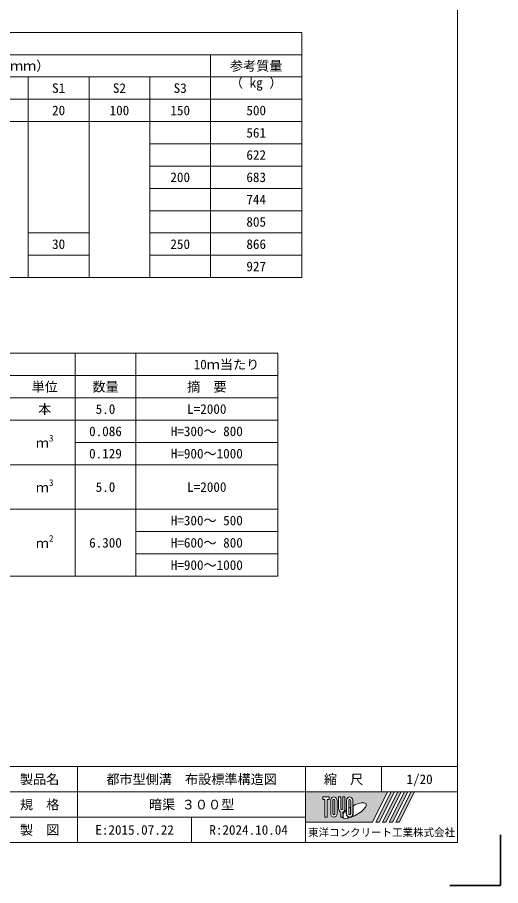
# Model space of a CAD drawing. Units: millimetres at full size, sheet at 1:25; details may follow other scales. Extents: x 18944 to 44294, y 17215 to 24678.
# Drawn here: x 26986 to 28894, y 18658 to 22086 of the extents above; entities that cross this region are included whole.
import ezdxf
from ezdxf.enums import TextEntityAlignment as Align

# ---------------------------------------------------------------- set-up
doc = ezdxf.new("R2010")
doc.units = ezdxf.units.MM
doc.header["$LTSCALE"] = 25
for name, color, linetype, lineweight in [('Defpoints_3', 8, 'Continuous', 0), ('図枠', 7, 'Continuous', 5), ('寸法・材料表', 7, 'Continuous', 13), ('枠', 5, 'Continuous', 5)]:
    doc.layers.add(name, color=color, linetype=linetype, lineweight=lineweight)
doc.styles.add('ＭＳ ゴシック', font='')
doc.styles.get('ＭＳ ゴシック').set_extended_font_data('MS Gothic')

msp = doc.modelspace()

# ---------------------------------------------------------------- hatches: boundary and pattern name
at = {"layer": '枠'}
h = msp.add_hatch(color=7, dxfattribs=at)
h.paths.add_polyline_path([(28124.14, 19027.73), (28124.14, 18907.73), (28388.14, 18907.73), (28448.14, 19027.73)])
edge = h.paths.add_edge_path(flags=16)
edge.add_ellipse((28315.82, 18953.86), major_axis=(47.01585, 26.31662), ratio=0.34714733951099963, start_angle=-144.31121569395435, end_angle=72.18990356031145, ccw=False)
edge.add_ellipse((28298.41, 18942.5), major_axis=(-0, 16), ratio=0.8463541875, start_angle=-160.70345584572266, end_angle=-90.00000000005424)
edge.add_line((28311.96, 18942.5), (28311.96, 18973))
edge = h.paths.add_edge_path(flags=16)
edge.add_ellipse((28298.41, 18992.96), major_axis=(-0, 14.76923), ratio=0.8463541534423831, start_angle=-90.00000000001182, end_angle=89.9999999999884, ccw=False)
edge.add_line((28310.91, 18992.96), (28310.91, 18942.5))
edge.add_ellipse((28298.41, 18942.5), major_axis=(0, 14.76923), ratio=0.8463541534423831, start_angle=90.00000000003081, end_angle=-89.9999999999693, ccw=False)
edge.add_line((28285.91, 18942.5), (28285.91, 18992.96))
edge = h.paths.add_edge_path(flags=16)
edge.add_line((28302.58, 18992.96), (28302.58, 18942.5))
edge.add_ellipse((28298.41, 18942.5), major_axis=(-0, 4.92308), ratio=0.8463542211507153, start_angle=89.9999999999576, end_angle=-90.00000000004258, ccw=False)
edge.add_line((28294.25, 18942.5), (28294.25, 18992.96))
edge.add_ellipse((28298.41, 18992.96), major_axis=(-0, 4.92308), ratio=0.8463542211507153, start_angle=-90.00000000008515, end_angle=89.9999999999153, ccw=False)
edge = h.paths.add_edge_path(flags=16)
edge.add_line((28301.54, 18967.17), (28301.54, 18942.5))
edge.add_ellipse((28298.41, 18942.5), major_axis=(0, 3.69231), ratio=0.8463540961371586, start_angle=90.00000000016934, end_angle=-89.999999999831, ccw=False)
edge.add_line((28295.29, 18942.5), (28295.29, 18963.13))
edge.add_ellipse((28315.82, 18953.86), major_axis=(47.01585, 26.31662), ratio=0.34714733951099963, start_angle=107.79174152028037, end_angle=126.47131839506673, ccw=False)
edge = h.paths.add_edge_path(flags=16)
edge.add_line((28279.66, 19007.73), (28279.66, 18962.5))
edge.add_ellipse((28267.16, 18962.5), major_axis=(0, 14.76923), ratio=0.8463541534423831, start_angle=-163.3411667375551, end_angle=-89.99999999998818, ccw=False)
edge.add_line((28271.33, 18948.57), (28271.33, 18927.73))
edge.add_line((28271.33, 18927.73), (28263, 18927.73))
edge.add_line((28263, 18927.73), (28263, 18948.57))
edge.add_ellipse((28267.16, 18962.5), major_axis=(-0, 14.76923), ratio=0.8463541534423831, start_angle=89.99999999998846, end_angle=163.34116673755517, ccw=False)
edge.add_line((28254.66, 18962.5), (28254.66, 19007.73))
edge.add_line((28254.66, 19007.73), (28263, 19007.73))
edge.add_line((28263, 19007.73), (28263, 18962.5))
edge.add_ellipse((28267.16, 18962.5), major_axis=(0, 4.92308), ratio=0.8463542211507153, start_angle=90.00000000004232, end_angle=-89.99999999995751)
edge.add_line((28271.33, 18962.5), (28271.33, 19007.73))
edge.add_line((28271.33, 19007.73), (28279.66, 19007.73))
edge = h.paths.add_edge_path(flags=16)
edge.add_line((28284.87, 18955.23), (28284.87, 18942.5))
edge.add_ellipse((28298.41, 18942.5), major_axis=(0, 16), ratio=0.8463541875, start_angle=90.00000000002835, end_angle=-171.54426984633741)
edge.add_ellipse((28315.82, 18953.86), major_axis=(47.01585, 26.31662), ratio=0.3471473395109997, start_angle=-178.6495357090032, end_angle=-148.29244183215405, ccw=False)
edge.add_line((28269.53, 18926.5), (28272.37, 18926.5))
edge.add_line((28272.37, 18926.5), (28272.37, 18942.1))
edge.add_ellipse((28315.82, 18953.86), major_axis=(47.01585, 26.31662), ratio=0.34714733951099963, start_angle=148.21912017273752, end_angle=165.90812154570833, ccw=False)
edge = h.paths.add_edge_path(flags=16)
edge.add_ellipse((28235.91, 18992.96), major_axis=(0, 14.76923), ratio=0.8463541534423831, start_angle=-89.9999999999693, end_angle=90.00000000003081, ccw=False)
edge.add_line((28248.41, 18992.96), (28248.41, 18942.5))
edge.add_ellipse((28235.91, 18942.5), major_axis=(-0, 14.76923), ratio=0.8463541534423831, start_angle=89.9999999999884, end_angle=-90.00000000001182, ccw=False)
edge.add_line((28223.41, 18942.5), (28223.41, 18992.96))
edge = h.paths.add_edge_path(flags=16)
edge.add_line((28240.08, 18992.96), (28240.08, 18942.5))
edge.add_ellipse((28235.91, 18942.5), major_axis=(0, 4.92308), ratio=0.8463542211507153, start_angle=90.00000000004229, end_angle=-89.99999999995748, ccw=False)
edge.add_line((28231.75, 18942.5), (28231.75, 18992.96))
edge.add_ellipse((28235.91, 18992.96), major_axis=(-0, 4.92308), ratio=0.8463542211507153, start_angle=-90.00000000008515, end_angle=89.9999999999153, ccw=False)
h.paths.add_polyline_path([(28217.16, 19007.73), (28217.16, 18997.88), (28208.83, 18997.88), (28208.83, 18927.73), (28200.5, 18927.73), (28200.5, 18997.88), (28192.16, 18997.88), (28192.16, 19007.73)], flags=16)
for points in [[(28401.34, 18907.73), (28414.54, 18907.73), (28474.54, 19027.73), (28461.34, 19027.73)], [(28500.94, 19027.73), (28487.74, 19027.73), (28427.74, 18907.73), (28440.94, 18907.73)], [(28527.34, 19027.73), (28514.14, 19027.73), (28454.14, 18907.73), (28467.34, 18907.73)], [(28553.74, 19027.73), (28540.54, 19027.73), (28480.54, 18907.73), (28493.74, 18907.73)]]:
    msp.add_hatch(color=7, dxfattribs=at).paths.add_polyline_path(points)

# ---------------------------------------------------------------- linework, layer by layer
at = {"layer": 'Defpoints_3'}
for p, q in [((25479.14, 22026.66), (28109.14, 22026.66)), ((28109.14, 22026.66), (28109.14, 21938.66)), ((27749.14, 21850.66), (28109.14, 21850.66)), ((26549.14, 21674.66), (27749.14, 21674.66)), ((27509.14, 21586.66), (27749.14, 21586.66)), ((27509.14, 21410.66), (27749.14, 21410.66)), ((27509.14, 21322.66), (27749.14, 21322.66)), ((27029.14, 21146.66), (27269.14, 21146.66)), ((27509.14, 21146.66), (27749.14, 21146.66)), ((25574.14, 20759.56), (28014.14, 20759.56)), ((27214.14, 20759.56), (27214.14, 20671.56)), ((27454.14, 20759.56), (27454.14, 20671.56)), ((28014.14, 20759.56), (28014.14, 20671.56))]:
    msp.add_line(p, q, dxfattribs=at)
at = {"layer": 'Defpoints_3', "color": 7, "lineweight": 13}
msp.add_line((28694.14, 18657.73), (28794.14, 18657.73), dxfattribs=at)
at = {"layer": '図枠', "lineweight": 35}
for p in [(28894.14, 18857.73), (28694.14, 18657.73)]:
    msp.add_line(p, (28894.14, 18657.73), dxfattribs=at)
at = {"layer": '寸法・材料表'}
for p, q in [((25479.14, 21938.66), (28109.14, 21938.66)), ((27749.14, 21938.66), (27749.14, 21058.66)), ((28109.14, 21938.66), (28109.14, 21058.66)), ((25829.14, 21850.66), (27749.14, 21850.66)), ((27029.14, 21850.66), (27029.14, 21058.66)), ((27269.14, 21850.66), (27269.14, 21058.66)), ((27509.14, 21850.66), (27509.14, 21058.66)), ((25479.14, 21762.66), (28109.14, 21762.66)), ((27749.14, 21674.66), (28109.14, 21674.66)), ((27749.14, 21586.66), (28109.14, 21586.66)), ((27509.14, 21498.66), (28109.14, 21498.66)), ((27749.14, 21410.66), (28109.14, 21410.66)), ((27749.14, 21322.66), (28109.14, 21322.66)), ((27029.14, 21234.66), (27269.14, 21234.66)), ((27509.14, 21234.66), (28109.14, 21234.66)), ((27749.14, 21146.66), (28109.14, 21146.66)), ((25479.14, 21058.66), (28109.14, 21058.66)), ((25574.14, 20671.56), (28014.14, 20671.56)), ((27214.14, 20671.56), (27214.14, 19879.56)), ((27454.14, 20671.56), (27454.14, 19879.56)), ((28014.14, 20671.56), (28014.14, 19879.56)), ((25574.14, 20583.56), (28014.14, 20583.56)), ((25574.14, 20495.56), (28014.14, 20495.56)), ((27214.14, 20407.56), (28014.14, 20407.56)), ((25574.14, 20319.56), (28014.14, 20319.56)), ((25574.14, 20143.56), (28014.14, 20143.56)), ((27454.14, 20055.56), (28014.14, 20055.56)), ((27454.14, 19967.56), (28014.14, 19967.56)), ((25574.14, 19879.56), (28014.14, 19879.56))]:
    msp.add_line(p, q, dxfattribs=at)
at = {"layer": '枠', "lineweight": 13}
for p, q in [((28724.14, 18827.73), (28724.14, 24427.73)), ((28724.14, 19127.73), (26924.14, 19127.73)), ((27224.14, 18827.73), (27224.14, 19127.73)), ((28124.14, 18827.73), (28124.14, 19127.73)), ((28424.14, 19027.73), (28424.14, 19127.73)), ((28724.14, 19027.73), (26924.14, 19027.73)), ((28124.14, 18927.73), (26924.14, 18927.73)), ((27674.14, 18827.73), (27674.14, 18927.73)), ((28724.14, 18827.73), (24864.14, 18827.73))]:
    msp.add_line(p, q, dxfattribs=at)
at = {"layer": '枠'}
for p, q in [((28124.14, 19027.73), (28448.14, 19027.73)), ((28124.14, 19027.73), (28124.14, 18907.73)), ((28448.14, 19027.73), (28388.14, 18907.73)), ((28461.34, 19027.73), (28401.34, 18907.73)), ((28474.54, 19027.73), (28414.54, 18907.73)), ((28487.74, 19027.73), (28427.74, 18907.73)), ((28500.94, 19027.73), (28440.94, 18907.73)), ((28514.14, 19027.73), (28454.14, 18907.73)), ((28461.34, 19027.73), (28474.54, 19027.73)), ((28527.34, 19027.73), (28467.34, 18907.73)), ((28540.54, 19027.73), (28480.54, 18907.73)), ((28487.74, 19027.73), (28500.94, 19027.73)), ((28553.74, 19027.73), (28493.74, 18907.73)), ((28514.14, 19027.73), (28527.34, 19027.73)), ((28540.54, 19027.73), (28553.74, 19027.73)), ((28192.16, 19007.73), (28217.16, 19007.73)), ((28192.16, 19007.73), (28192.16, 18997.88)), ((28200.5, 18997.88), (28192.16, 18997.88)), ((28200.5, 18997.88), (28200.5, 18927.73)), ((28217.16, 18997.88), (28208.83, 18997.88)), ((28208.83, 18997.88), (28208.83, 18927.73)), ((28217.16, 19007.73), (28217.16, 18997.88)), ((28223.41, 18992.96), (28223.41, 18942.5)), ((28231.75, 18942.5), (28231.75, 18992.96)), ((28240.08, 18992.96), (28240.08, 18942.5)), ((28248.41, 18942.5), (28248.41, 18992.96)), ((28254.66, 18962.5), (28254.66, 19007.73)), ((28254.66, 19007.73), (28263, 19007.73)), ((28263, 19007.73), (28263, 18962.5)), ((28271.33, 18962.5), (28271.33, 19007.73)), ((28271.33, 19007.73), (28279.66, 19007.73)), ((28279.66, 19007.73), (28279.66, 18962.5)), ((28285.91, 18992.96), (28285.91, 18942.5)), ((28294.25, 18942.5), (28294.25, 18992.96)), ((28302.58, 18992.96), (28302.58, 18942.5)), ((28310.91, 18942.5), (28310.91, 18992.96)), ((28295.29, 18942.5), (28295.29, 18963.13)), ((28301.54, 18967.17), (28301.54, 18942.5)), ((28311.96, 18942.5), (28311.96, 18973)), ((28208.83, 18927.73), (28200.5, 18927.73)), ((28263, 18948.57), (28263, 18927.73)), ((28271.33, 18927.73), (28263, 18927.73)), ((28269.53, 18926.5), (28272.37, 18926.5)), ((28271.33, 18948.57), (28271.33, 18927.73)), ((28272.37, 18942.1), (28272.37, 18926.5)), ((28284.87, 18955.23), (28284.87, 18942.5)), ((28124.14, 18907.73), (28388.14, 18907.73)), ((28401.34, 18907.73), (28414.54, 18907.73)), ((28427.74, 18907.73), (28440.94, 18907.73)), ((28454.14, 18907.73), (28467.34, 18907.73)), ((28480.54, 18907.73), (28493.74, 18907.73))]:
    msp.add_line(p, q, dxfattribs=at)
for centre, major_axis, ratio, start_param, end_param in [((28235.91, 18992.96), (0, 14.76923), 0.846354, 4.7123889803851435, 7.853981633974938), ((28235.91, 18992.96), (-0, 4.92308), 0.846354, 4.712388980383433, 7.853981633973232), ((28298.41, 18992.96), (-0, 14.76923), 0.846354, 4.712388980384516, 7.853981633974312), ((28298.41, 18992.96), (-0, 4.92308), 0.846354, 4.712388980383433, 7.853981633973232), ((28267.16, 18962.5), (-0, 14.76923), 0.846354, 1.5707963267947251, 2.8017557441352645), ((28267.16, 18962.5), (0, 4.92308), 0.846354, 1.5707963267955218, 4.712388980385318), ((28267.16, 18962.5), (0, 14.76923), 0.846354, 3.4814295630443217, 4.712388980384865), ((28315.82, 18953.86), (47.01585, 26.31662), 0.347147, 1.6817405097969986, 1.8219833196615334), ((28315.82, 18953.86), (47.01585, 26.31662), 0.347147, 4.262185332381571, 7.742916281338596), ((28235.91, 18942.5), (-0, 14.76923), 0.846354, 1.5707963267947251, 4.712388980384516), ((28235.91, 18942.5), (0, 4.92308), 0.846354, 1.5707963267955218, 4.712388980385318), ((28315.82, 18953.86), (47.01585, 26.31662), 0.347147, 3.2093975090572187, 4.200445063285428), ((28315.82, 18953.86), (47.01585, 26.31662), 0.347147, 2.0815196641224665, 2.515512607316692), ((28298.41, 18942.5), (0, 16), 0.846354, 1.5707963267953153, 3.315467866329299), ((28298.41, 18942.5), (0, 14.76923), 0.846354, 1.570796326795352, 4.7123889803851435), ((28298.41, 18942.5), (-0, 4.92308), 0.846354, 1.570796326794271, 4.712388980384061), ((28298.41, 18942.5), (0, 3.69231), 0.846354, 1.5707963267973981, 4.712388980387186), ((28298.41, 18942.5), (-0, 16), 0.846354, 3.533843800014225, 4.7123889803838885)]:
    msp.add_ellipse(centre, major_axis=major_axis, ratio=ratio, start_param=start_param, end_param=end_param, dxfattribs=at)

# ---------------------------------------------------------------- texts
at = {"layer": '寸法・材料表', "style": 'ＭＳ ゴシック'}
for s, p in [('寸\u3000     法\u3000    （ｍｍ）', (26789.14, 21894.66)), ('参考質量', (27929.14, 21894.66)), ('S1', (27149.14, 21806.66)), ('S2', (27389.14, 21806.66)), ('S3', (27629.14, 21806.66)), ('20', (27149.14, 21718.66)), ('100', (27389.14, 21718.66)), ('150', (27629.14, 21718.66)), ('500', (27929.14, 21718.66)), ('561', (27929.14, 21630.66)), ('622', (27929.14, 21542.66)), ('200', (27629.14, 21454.66)), ('683', (27929.14, 21454.66)), ('744', (27929.14, 21366.66)), ('805', (27929.14, 21278.66)), ('30', (27149.14, 21190.66)), ('250', (27629.14, 21190.66)), ('866', (27929.14, 21190.66)), ('927', (27929.14, 21102.66)), ('\u3000\u3000\u300010ｍ当たり', (27734.14, 20715.56)), ('単位', (27094.14, 20627.56)), ('数量', (27334.14, 20627.56)), ('摘\u3000要', (27734.14, 20627.56)), ('本', (27094.14, 20539.56)), ('5.0', (27334.14, 20539.56)), ('L=2000', (27734.14, 20539.56)), ('0.086', (27334.14, 20451.56)), ('H=300～ 800', (27734.14, 20451.56)), ('0.129', (27334.14, 20363.56)), ('H=900～1000', (27734.14, 20363.56)), ('5.0', (27334.14, 20231.56)), ('L=2000', (27734.14, 20231.56)), ('H=300～ 500', (27734.14, 20099.56)), ('6.300', (27334.14, 20011.56)), ('H=600～ 800', (27734.14, 20011.56)), ('H=900～1000', (27734.14, 19923.56))]:
    msp.add_text(s, height=37.98, dxfattribs=at).set_placement(p, align=Align.MIDDLE_CENTER)
msp.add_text('（ kg ）', height=37.98, dxfattribs=at).set_placement((27929.14, 21797.66), align=Align.BOTTOM_CENTER)
for s, height, p in [('3', 26.58, (27110.98, 20403.43)), ('ｍ', 37.98, (27059.18, 20375.43)), ('3', 26.58, (27110.98, 20227.43)), ('ｍ', 37.98, (27059.18, 20199.43)), ('2', 26.58, (27110.98, 20007.43)), ('ｍ', 37.98, (27059.18, 19979.43))]:
    msp.add_text(s, height=height, dxfattribs=at).set_placement(p, align=Align.BOTTOM_LEFT)
at = {"layer": '枠', "color": 7, "style": 'ＭＳ ゴシック'}
for s, height, p in [('製品名', 37.98, (27074.14, 19077.73)), ('都市型側溝  布設標準構造図', 37.98, (27674.14, 19077.73)), ('縮\u3000尺', 37.98, (28274.14, 19077.73)), ('1/20', 37.98, (28574.14, 19077.73)), ('規\u3000格', 37.98, (27074.14, 18977.73)), ('暗渠 ３００型', 37.98, (27674.14, 18977.73)), ('製\u3000図', 37.98, (27074.14, 18877.73)), ('E:2015.07.22', 37.98, (27449.14, 18877.73)), ('R:2024.10.04', 37.98, (27899.14, 18877.73)), ('東洋コンクリート工業株式会社', 30.38, (28424.14, 18867.73))]:
    msp.add_text(s, height=height, dxfattribs=at).set_placement(p, align=Align.MIDDLE_CENTER)

doc.saveas('drawing.dxf')
